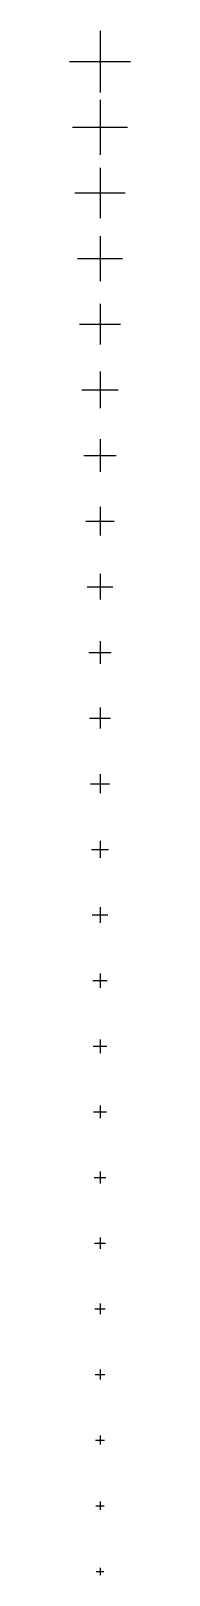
# Model space of a CAD drawing. Header units: metres. Extents: x 1500 to 4500, y -182 to 75100.
import ezdxf

# ---------------------------------------------------------------- set-up
doc = ezdxf.new("R2010")
doc.units = ezdxf.units.M
doc.layers.add('Layer', color=7, linetype='Continuous')

# ---------------------------------------------------------------- blocks, each defined once
blk = doc.blocks.new('77b115e6-f68c-4d3c-92ed-6689f29168a1_3')
at = {"layer": 'Layer'}
for points in [[(-181.5, 0), (181.5, 0)], [(0, 181.5), (0, -181.5)]]:
    blk.add_lwpolyline(points, dxfattribs=at)
blk = doc.blocks.new('f88a7398-9f17-4610-a956-05a77d556c87_3')
at = {"layer": 'Layer'}
for points in [[(-202.5, 0), (202.5, 0)], [(0, 202.5), (0, -202.5)]]:
    blk.add_lwpolyline(points, dxfattribs=at)
blk = doc.blocks.new('bcabff3a-c603-44c5-b00c-c8f837d167b4_3')
at = {"layer": 'Layer'}
for points in [[(-220, 0), (220, 0)], [(0, 220), (0, -220)]]:
    blk.add_lwpolyline(points, dxfattribs=at)
blk = doc.blocks.new('5a90d95c-9db8-477d-a51a-7efa3a33a99a_3')
at = {"layer": 'Layer'}
for points in [[(-240, 0), (240, 0)], [(0, 240), (0, -240)]]:
    blk.add_lwpolyline(points, dxfattribs=at)
blk = doc.blocks.new('461a0f85-c98e-49f1-9397-a6521434bf5d_3')
at = {"layer": 'Layer'}
for points in [[(-252.5, 0), (252.5, 0)], [(0, 252.5), (0, -252.5)]]:
    blk.add_lwpolyline(points, dxfattribs=at)
blk = doc.blocks.new('56f4879b-3970-4f22-98ea-dac4122fdfa0_3')
at = {"layer": 'Layer'}
for points in [[(-270, 0), (270, 0)], [(0, 270), (0, -270)]]:
    blk.add_lwpolyline(points, dxfattribs=at)
blk = doc.blocks.new('895499ca-64cc-4738-8803-59384f82fefb_3')
at = {"layer": 'Layer'}
for points in [[(-290, 0), (290, 0)], [(0, 290), (0, -290)]]:
    blk.add_lwpolyline(points, dxfattribs=at)
blk = doc.blocks.new('089643a2-c20d-4ab2-a479-6b0f6288c22d_3')
at = {"layer": 'Layer'}
for points in [[(-310, 0), (310, 0)], [(0, 310), (0, -310)]]:
    blk.add_lwpolyline(points, dxfattribs=at)
blk = doc.blocks.new('6e145a20-5913-46a3-9c53-2ac446bb734e_3')
at = {"layer": 'Layer'}
for points in [[(-330, 0), (330, 0)], [(0, 330), (0, -330)]]:
    blk.add_lwpolyline(points, dxfattribs=at)
blk = doc.blocks.new('f8b50761-169f-4c94-82d0-e47853db5738_3')
at = {"layer": 'Layer'}
for points in [[(-352.5, 0), (352.5, 0)], [(0, 352.5), (0, -352.5)]]:
    blk.add_lwpolyline(points, dxfattribs=at)
blk = doc.blocks.new('42cf40a7-cf36-4e0e-8d5a-eba8e73f2074_3')
at = {"layer": 'Layer'}
for points in [[(-380, 0), (380, 0)], [(0, 380), (0, -380)]]:
    blk.add_lwpolyline(points, dxfattribs=at)
blk = doc.blocks.new('a5b0a0f7-504d-4f22-a63d-079bafa5e9ac_3')
at = {"layer": 'Layer'}
for points in [[(-420, 0), (420, 0)], [(0, 420), (0, -420)]]:
    blk.add_lwpolyline(points, dxfattribs=at)
blk = doc.blocks.new('5167c514-6336-4a2e-8bf9-068d4ce0e6ea_3')
at = {"layer": 'Layer'}
for points in [[(-467.5, 0), (467.5, 0)], [(0, 467.5), (0, -467.5)]]:
    blk.add_lwpolyline(points, dxfattribs=at)
blk = doc.blocks.new('ce173618-ef89-462f-87f5-9fa2db181df7_3')
at = {"layer": 'Layer'}
for points in [[(-507.5, 0), (507.5, 0)], [(0, 507.5), (0, -507.5)]]:
    blk.add_lwpolyline(points, dxfattribs=at)
blk = doc.blocks.new('12ca87f0-9c17-4efa-bf51-24bde674c047_3')
at = {"layer": 'Layer'}
for points in [[(-550, 0), (550, 0)], [(0, 550), (0, -550)]]:
    blk.add_lwpolyline(points, dxfattribs=at)
blk = doc.blocks.new('86163944-8795-44e9-9a27-d49e888c5e1a_3')
at = {"layer": 'Layer'}
for points in [[(-625, 0), (625, 0)], [(0, 625), (0, -625)]]:
    blk.add_lwpolyline(points, dxfattribs=at)
blk = doc.blocks.new('b4a462e6-abf1-4a47-9bc2-47b9c4915808_3')
at = {"layer": 'Layer'}
for points in [[(-700, 0), (700, 0)], [(0, 700), (0, -700)]]:
    blk.add_lwpolyline(points, dxfattribs=at)
blk = doc.blocks.new('4bd37925-5d58-4cb1-b48b-494a5468b945_3')
at = {"layer": 'Layer'}
for points in [[(0, 790), (0, -790)], [(-790, 0), (790, 0)]]:
    blk.add_lwpolyline(points, dxfattribs=at)
blk = doc.blocks.new('b16848ce-2344-443c-82f8-31d6a8d9158a_3')
at = {"layer": 'Layer'}
for points in [[(0, 895), (0, -895)], [(-895, 0), (895, 0)]]:
    blk.add_lwpolyline(points, dxfattribs=at)
blk = doc.blocks.new('e0f5dfc1-6743-4f59-9100-10652faa9828_3')
at = {"layer": 'Layer'}
for points in [[(0, 995), (0, -995)], [(-995, 0), (995, 0)]]:
    blk.add_lwpolyline(points, dxfattribs=at)
blk = doc.blocks.new('bf110ecd-dbac-43f2-87ef-ab79302c678b_3')
at = {"layer": 'Layer'}
for points in [[(0, 1100), (0, -1100)], [(-1100, 0), (1100, 0)]]:
    blk.add_lwpolyline(points, dxfattribs=at)
blk = doc.blocks.new('7192663c-903a-49c7-a65d-88916ea63339_3')
at = {"layer": 'Layer'}
for points in [[(0, 1230), (0, -1230)], [(-1230, 0), (1230, 0)]]:
    blk.add_lwpolyline(points, dxfattribs=at)
blk = doc.blocks.new('49c3a4d6-5605-4b86-a0b1-255faf2834fb_3')
at = {"layer": 'Layer'}
for points in [[(0, 1340), (0, -1340)], [(-1340, 0), (1340, 0)]]:
    blk.add_lwpolyline(points, dxfattribs=at)
blk = doc.blocks.new('54dda732-cf76-4446-af27-7fc626a50079_3')
at = {"layer": 'Layer'}
for points in [[(0, 1500), (0, -1500)], [(-1500, 0), (1500, 0)]]:
    blk.add_lwpolyline(points, dxfattribs=at)

msp = doc.modelspace()

# ---------------------------------------------------------------- block references
at = {"layer": 'Layer'}
for name, p in [('54dda732-cf76-4446-af27-7fc626a50079_3', (3000, 73600)), ('49c3a4d6-5605-4b86-a0b1-255faf2834fb_3', (3000, 70400)), ('7192663c-903a-49c7-a65d-88916ea63339_3', (3000, 67200)), ('bf110ecd-dbac-43f2-87ef-ab79302c678b_3', (3000, 64000)), ('e0f5dfc1-6743-4f59-9100-10652faa9828_3', (3000, 60800)), ('b16848ce-2344-443c-82f8-31d6a8d9158a_3', (3000, 57600)), ('4bd37925-5d58-4cb1-b48b-494a5468b945_3', (3000, 54400)), ('b4a462e6-abf1-4a47-9bc2-47b9c4915808_3', (3000, 51200)), ('86163944-8795-44e9-9a27-d49e888c5e1a_3', (3000, 48000)), ('12ca87f0-9c17-4efa-bf51-24bde674c047_3', (3000, 44800)), ('ce173618-ef89-462f-87f5-9fa2db181df7_3', (3000, 41600)), ('5167c514-6336-4a2e-8bf9-068d4ce0e6ea_3', (3000, 38400)), ('a5b0a0f7-504d-4f22-a63d-079bafa5e9ac_3', (3000, 35200)), ('42cf40a7-cf36-4e0e-8d5a-eba8e73f2074_3', (3000, 32000)), ('f8b50761-169f-4c94-82d0-e47853db5738_3', (3000, 28800)), ('6e145a20-5913-46a3-9c53-2ac446bb734e_3', (3000, 25600)), ('089643a2-c20d-4ab2-a479-6b0f6288c22d_3', (3000, 22400)), ('895499ca-64cc-4738-8803-59384f82fefb_3', (3000, 19200)), ('56f4879b-3970-4f22-98ea-dac4122fdfa0_3', (3000, 16000)), ('461a0f85-c98e-49f1-9397-a6521434bf5d_3', (3000, 12800)), ('5a90d95c-9db8-477d-a51a-7efa3a33a99a_3', (3000, 9600)), ('bcabff3a-c603-44c5-b00c-c8f837d167b4_3', (3000, 6400)), ('f88a7398-9f17-4610-a956-05a77d556c87_3', (3000, 3200)), ('77b115e6-f68c-4d3c-92ed-6689f29168a1_3', (3000, 0))]:
    msp.add_blockref(name, p, dxfattribs=at)

doc.saveas('drawing.dxf')
